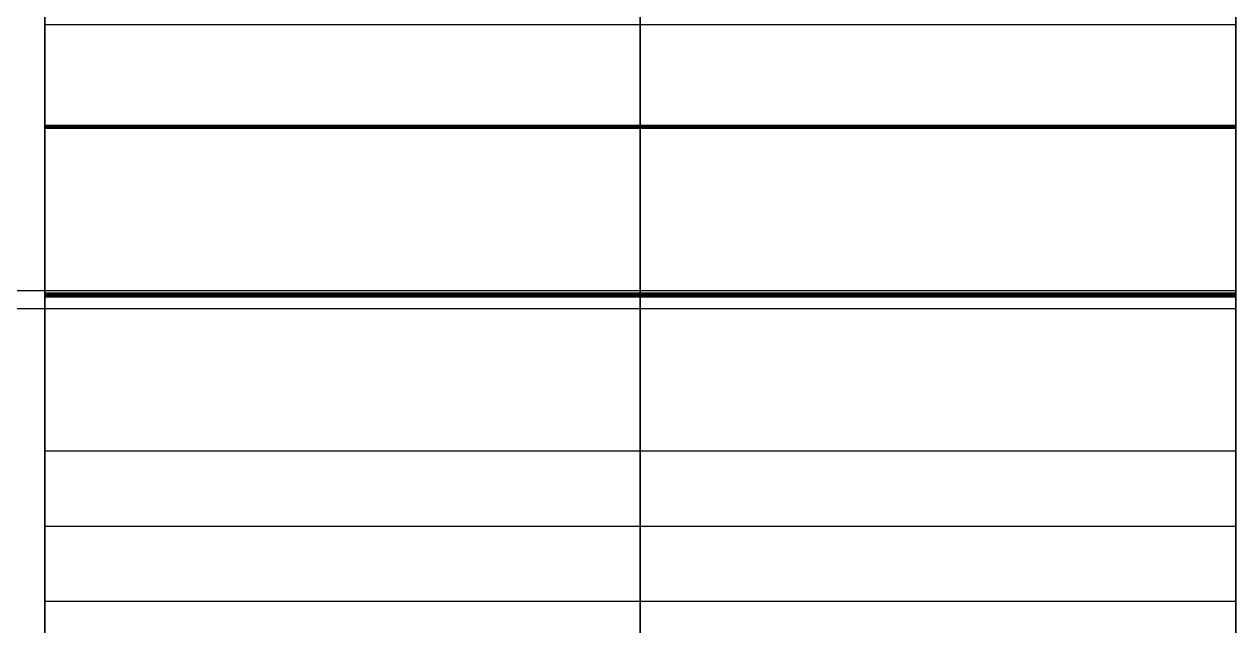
# Model space of a CAD drawing. Header units: millimetres. Extents: x -85 to 1059, y -155 to 155.
# Drawn here: x 1000.39 to 1007, y -12.83 to -9.54 of the extents above; entities that cross this region are included whole.
import ezdxf

# ---------------------------------------------------------------- set-up
doc = ezdxf.new("R2010")
doc.units = ezdxf.units.MM
doc.header["$MEASUREMENT"] = 0
doc.layers.add('Default', color=7, linetype='Continuous', true_color=0x000000)

msp = doc.modelspace()

# ---------------------------------------------------------------- linework, layer by layer
at = {"layer": 'Default'}
for p, q in [((1007, -6), (1007, -11)), ((1007, -24.9981, 0.0002), (1007, -11.098, 0.0002))]:
    msp.add_line(p, q, dxfattribs=at)
for points, degree, knots in [([(1000.5, 0.0018, 150.0005), (1000.5, 82.8446, 150.0005), (1000.5, 150.0018, 82.8432), (1000.5, 150.0018, 0.0004), (1000.5, 150.0018, -82.8427), (1000.5, 82.8446, -150), (1000.5, 0.0018, -150), (1000.5, -82.8411, -150), (1000.5, -149.9983, -82.8427), (1000.5, -149.9983, 0.0004), (1000.5, -149.9983, 82.8432), (1000.5, -82.8411, 150.0005), (1000.5, 0.0018, 150.0005)], 3, [-5, -5, -5, -5, -4, -4, -4, -3, -3, -3, -2, -2, -2, -1, -1, -1, -1]), ([(1000.5, 0.3488, 139.7504), (1000.5, -76.9709, 139.7504), (1000.5, -139.6511, 77.0702), (1000.5, -139.6511, -0.2498), (1000.5, -139.6511, -77.5699), (1000.5, -76.9709, -140.2497), (1000.5, 0.3488, -140.2497), (1000.5, 77.6689, -140.2497), (1000.5, 140.349, -77.5699), (1000.5, 140.349, -0.2498), (1000.5, 140.349, 77.0702), (1000.5, 77.6689, 139.7504), (1000.5, 0.3488, 139.7504)], 3, [20636, 20636, 20636, 20636, 20637, 20637, 20637, 20638, 20638, 20638, 20639, 20639, 20639, 20640, 20640, 20640, 20640]), ([(1007, 0.3488, 139.7504), (1007, -76.9709, 139.7504), (1007, -139.6511, 77.0702), (1007, -139.6511, -0.2498), (1007, -139.6511, -77.5699), (1007, -76.9709, -140.2497), (1007, 0.3488, -140.2497), (1007, 77.6689, -140.2497), (1007, 140.349, -77.5699), (1007, 140.349, -0.2498), (1007, 140.349, 77.0702), (1007, 77.6689, 139.7504), (1007, 0.3488, 139.7504)], 3, [20636, 20636, 20636, 20636, 20637, 20637, 20637, 20638, 20638, 20638, 20639, 20639, 20639, 20640, 20640, 20640, 20640]), ([(1000.5, 0.0018, 140.0004), (1000.5, -77.318, 140.0004), (1000.5, -139.9981, 77.3202), (1000.5, -139.9981, 0.0002), (1000.5, -139.9981, -77.3199), (1000.5, -77.318, -139.9997), (1000.5, 0.0018, -139.9997), (1000.5, 77.3215, -139.9997), (1000.5, 140.002, -77.3199), (1000.5, 140.002, 0.0002), (1000.5, 140.002, 77.3202), (1000.5, 77.3215, 140.0004), (1000.5, 0.0018, 140.0004)], 3, [-1, -1, -1, -1, 0, 0, 0, 1, 1, 1, 2, 2, 2, 3, 3, 3, 3]), ([(1003.75, 0.0018, 140.0004), (1003.75, -77.318, 140.0004), (1003.75, -139.9981, 77.3202), (1003.75, -139.9981, 0.0002), (1003.75, -139.9981, -77.3199), (1003.75, -77.318, -139.9997), (1003.75, 0.0018, -139.9997), (1003.75, 77.3215, -139.9997), (1003.75, 140.002, -77.3199), (1003.75, 140.002, 0.0002), (1003.75, 140.002, 77.3202), (1003.75, 77.3215, 140.0004), (1003.75, 0.0018, 140.0004)], 3, [-1, -1, -1, -1, 0, 0, 0, 1, 1, 1, 2, 2, 2, 3, 3, 3, 3]), ([(1007, 0.0018, 140.0004), (1007, -77.318, 140.0004), (1007, -139.9981, 77.3202), (1007, -139.9981, 0.0002), (1007, -139.9981, -77.3199), (1007, -77.318, -139.9997), (1007, 0.0018, -139.9997), (1007, 77.3215, -139.9997), (1007, 140.002, -77.3199), (1007, 140.002, 0.0002), (1007, 140.002, 77.3202), (1007, 77.3215, 140.0004), (1007, 0.0018, 140.0004)], 3, [-1, -1, -1, -1, 0, 0, 0, 1, 1, 1, 2, 2, 2, 3, 3, 3, 3]), ([(1007, 124.0322, 15.6482), (1007, 116.3332, 77.2989), (1007, 63.7379, 125.0004), (1007, 0.0019, 125.0004), (1007, -17.5054, 125.0004), (1007, -34.1724, 121.4011), (1007, -49.2988, 114.9022)], 3, [595.378082, 595.378082, 595.378082, 595.378082, 596.378082, 596.378082, 596.378082, 597.378082, 597.378082, 597.378082, 597.378082]), ([(1007, -49.627, -114.76), (1007, -34.4135, -121.3481), (1007, -17.6322, -124.9994), (1007, 0.0018, -124.9994), (1007, 63.676, -124.9994), (1007, 116.2304, -77.3892), (1007, 124.0095, -15.8252)], 3, [1200.555169, 1200.555169, 1200.555169, 1200.555169, 1201.555169, 1201.555169, 1201.555169, 1202.555169, 1202.555169, 1202.555169, 1202.555169]), ([(1007, 0.0018, 11.1001), (1007, -6.1285, 11.1001), (1007, -11.098, 6.1305), (1007, -11.098, -0.0001), (1007, -11.098, -6.1303), (1007, -6.1285, -11.0999), (1007, 0.0018, -11.0999), (1007, 6.132, -11.0999), (1007, 11.1019, -6.1303), (1007, 11.1019, -0.0001), (1007, 11.1019, 6.1305), (1007, 6.132, 11.1001), (1007, 0.0018, 11.1001)], 3, [1795.564678, 1795.564678, 1795.564678, 1795.564678, 1796.564678, 1796.564678, 1796.564678, 1797.564678, 1797.564678, 1797.564678, 1798.564678, 1798.564678, 1798.564678, 1799.564678, 1799.564678, 1799.564678, 1799.564678]), ([(1000.5, -9.5469, -154.9123), (1000.5, -9.5618, -154.8608), (1000.5, -9.5766, -154.8093), (1000.5, -9.5914, -154.758), (1000.5, -9.6062, -154.7067), (1000.5, -9.6208, -154.6557), (1000.5, -9.6355, -154.6047), (1000.5, -9.6498, -154.5539), (1000.5, -9.6641, -154.5031), (1000.5, -9.6785, -154.4527), (1000.5, -9.693, -154.4022), (1000.5, -9.7069, -154.352), (1000.5, -9.7209, -154.3017), (1000.5, -9.7346, -154.2518), (1000.5, -9.7484, -154.2018), (1000.5, -9.762, -154.1519), (1000.5, -9.7755, -154.102), (1000.5, -9.7891, -154.0526), (1000.5, -9.8027, -154.0032), (1000.5, -9.8161, -153.9542), (1000.5, -9.8295, -153.9052), (1000.5, -9.8426, -153.8561), (1000.5, -9.8556, -153.8071), (1000.5, -9.8687, -153.7584), (1000.5, -9.8817, -153.7097), (1000.5, -9.8944, -153.6614), (1000.5, -9.9071, -153.6131), (1000.5, -9.9198, -153.5649), (1000.5, -9.9325, -153.5167), (1000.5, -9.9449, -153.4689), (1000.5, -9.9572, -153.4211), (1000.5, -9.9694, -153.3735), (1000.5, -9.9816, -153.3259), (1000.5, -9.9937, -153.2786), (1000.5, -10.0059, -153.2314), (1000.5, -10.0179, -153.1843), (1000.5, -10.0299, -153.1372), (1000.5, -10.0415, -153.0902), (1000.5, -10.0532, -153.0433), (1000.5, -10.0648, -152.9969), (1000.5, -10.0765, -152.9505), (1000.5, -10.0869, -152.908), (1000.5, -10.0973, -152.8655)], 2, [10589, 10589, 10589, 10590.047619, 10590.047619, 10591.095238, 10591.095238, 10592.142857, 10592.142857, 10593.190476, 10593.190476, 10594.238095, 10594.238095, 10595.285714, 10595.285714, 10596.333333, 10596.333333, 10597.380952, 10597.380952, 10598.428571, 10598.428571, 10599.47619, 10599.47619, 10600.52381, 10600.52381, 10601.571429, 10601.571429, 10602.619048, 10602.619048, 10603.666667, 10603.666667, 10604.714286, 10604.714286, 10605.761905, 10605.761905, 10606.809524, 10606.809524, 10607.857143, 10607.857143, 10608.904762, 10608.904762, 10609.952381, 10609.952381, 10611, 10611, 10611]), ([(1000.5, -10.0959, 152.3723), (1000.5, -10.086, 152.4114), (1000.5, -10.0761, 152.4506), (1000.5, -10.0646, 152.4972), (1000.5, -10.0532, 152.5437), (1000.5, -10.0415, 152.5906), (1000.5, -10.0299, 152.6376), (1000.5, -10.0179, 152.6847), (1000.5, -10.0059, 152.7318), (1000.5, -9.9937, 152.779), (1000.5, -9.9816, 152.8263), (1000.5, -9.9694, 152.8737), (1000.5, -9.9572, 152.9212), (1000.5, -9.9449, 152.9692), (1000.5, -9.9325, 153.0172), (1000.5, -9.9198, 153.0653), (1000.5, -9.9071, 153.1135), (1000.5, -9.8944, 153.1618), (1000.5, -9.8817, 153.2101), (1000.5, -9.8687, 153.259), (1000.5, -9.8556, 153.3078), (1000.5, -9.8426, 153.3567), (1000.5, -9.8295, 153.4056), (1000.5, -9.8161, 153.4546), (1000.5, -9.8027, 153.5036), (1000.5, -9.7891, 153.5532), (1000.5, -9.7755, 153.6028), (1000.5, -9.762, 153.6523), (1000.5, -9.7484, 153.7019), (1000.5, -9.7346, 153.7518), (1000.5, -9.7209, 153.8017), (1000.5, -9.7069, 153.8522), (1000.5, -9.693, 153.9026), (1000.5, -9.6785, 153.9532), (1000.5, -9.6641, 154.0039), (1000.5, -9.6498, 154.0545), (1000.5, -9.6355, 154.1051), (1000.5, -9.6208, 154.1561), (1000.5, -9.6062, 154.2071), (1000.5, -9.5914, 154.2584), (1000.5, -9.5766, 154.3097), (1000.5, -9.5618, 154.3614), (1000.5, -9.5469, 154.4131)], 2, [20480, 20480, 20480, 20481, 20481, 20482, 20482, 20483, 20483, 20484, 20484, 20485, 20485, 20486, 20486, 20487, 20487, 20488, 20488, 20489, 20489, 20490, 20490, 20491, 20491, 20492, 20492, 20493, 20493, 20494, 20494, 20495, 20495, 20496, 20496, 20497, 20497, 20498, 20498, 20499, 20499, 20500, 20500, 20501, 20501, 20501]), ([(1007, -9.5469, -154.9123), (1007, -9.5618, -154.8608), (1007, -9.5766, -154.8093), (1007, -9.5914, -154.758), (1007, -9.6062, -154.7067), (1007, -9.6208, -154.6557), (1007, -9.6355, -154.6047), (1007, -9.6498, -154.5539), (1007, -9.6641, -154.5031), (1007, -9.6785, -154.4527), (1007, -9.693, -154.4022), (1007, -9.7069, -154.352), (1007, -9.7209, -154.3017), (1007, -9.7346, -154.2518), (1007, -9.7484, -154.2018), (1007, -9.762, -154.1519), (1007, -9.7755, -154.102), (1007, -9.7891, -154.0526), (1007, -9.8027, -154.0032), (1007, -9.8161, -153.9542), (1007, -9.8295, -153.9052), (1007, -9.8426, -153.8561), (1007, -9.8556, -153.8071), (1007, -9.8687, -153.7584), (1007, -9.8817, -153.7097), (1007, -9.8944, -153.6614), (1007, -9.9071, -153.6131), (1007, -9.9198, -153.5649), (1007, -9.9325, -153.5167), (1007, -9.9449, -153.4689), (1007, -9.9572, -153.4211), (1007, -9.9694, -153.3735), (1007, -9.9816, -153.3259), (1007, -9.9937, -153.2786), (1007, -10.0059, -153.2314), (1007, -10.0179, -153.1843), (1007, -10.0299, -153.1372), (1007, -10.0415, -153.0902), (1007, -10.0532, -153.0433), (1007, -10.0648, -152.9969), (1007, -10.0765, -152.9505), (1007, -10.0869, -152.908), (1007, -10.0973, -152.8655)], 2, [10589, 10589, 10589, 10590.047619, 10590.047619, 10591.095238, 10591.095238, 10592.142857, 10592.142857, 10593.190476, 10593.190476, 10594.238095, 10594.238095, 10595.285714, 10595.285714, 10596.333333, 10596.333333, 10597.380952, 10597.380952, 10598.428571, 10598.428571, 10599.47619, 10599.47619, 10600.52381, 10600.52381, 10601.571429, 10601.571429, 10602.619048, 10602.619048, 10603.666667, 10603.666667, 10604.714286, 10604.714286, 10605.761905, 10605.761905, 10606.809524, 10606.809524, 10607.857143, 10607.857143, 10608.904762, 10608.904762, 10609.952381, 10609.952381, 10611, 10611, 10611]), ([(1007, -10.0959, 152.3723), (1007, -10.086, 152.4114), (1007, -10.0761, 152.4506), (1007, -10.0646, 152.4972), (1007, -10.0532, 152.5437), (1007, -10.0415, 152.5906), (1007, -10.0299, 152.6376), (1007, -10.0179, 152.6847), (1007, -10.0059, 152.7318), (1007, -9.9937, 152.779), (1007, -9.9816, 152.8263), (1007, -9.9694, 152.8737), (1007, -9.9572, 152.9212), (1007, -9.9449, 152.9692), (1007, -9.9325, 153.0172), (1007, -9.9198, 153.0653), (1007, -9.9071, 153.1135), (1007, -9.8944, 153.1618), (1007, -9.8817, 153.2101), (1007, -9.8687, 153.259), (1007, -9.8556, 153.3078), (1007, -9.8426, 153.3567), (1007, -9.8295, 153.4056), (1007, -9.8161, 153.4546), (1007, -9.8027, 153.5036), (1007, -9.7891, 153.5532), (1007, -9.7755, 153.6028), (1007, -9.762, 153.6523), (1007, -9.7484, 153.7019), (1007, -9.7346, 153.7518), (1007, -9.7209, 153.8017), (1007, -9.7069, 153.8522), (1007, -9.693, 153.9026), (1007, -9.6785, 153.9532), (1007, -9.6641, 154.0039), (1007, -9.6498, 154.0545), (1007, -9.6355, 154.1051), (1007, -9.6208, 154.1561), (1007, -9.6062, 154.2071), (1007, -9.5914, 154.2584), (1007, -9.5766, 154.3097), (1007, -9.5618, 154.3614), (1007, -9.5469, 154.4131)], 2, [20480, 20480, 20480, 20481, 20481, 20482, 20482, 20483, 20483, 20484, 20484, 20485, 20485, 20486, 20486, 20487, 20487, 20488, 20488, 20489, 20489, 20490, 20490, 20491, 20491, 20492, 20492, 20493, 20493, 20494, 20494, 20495, 20495, 20496, 20496, 20497, 20497, 20498, 20498, 20499, 20499, 20500, 20500, 20501, 20501, 20501]), ([(1000.5, -10.0973, -152.8655), (1000.5, -10.0982, -152.8631), (1000.5, -10.099, -152.8606), (1000.5, -10.0999, -152.8581), (1000.5, -10.1008, -152.8556)], 2, [10611, 10611, 10611, 10612, 10612, 10613, 10613, 10613]), ([(1000.5, -10.1008, -152.8556), (1000.5, -10.1019, -152.8537), (1000.5, -10.1029, -152.8518), (1000.5, -10.1038, -152.8502), (1000.5, -10.1047, -152.8486)], 2, [10613, 10613, 10613, 10614, 10614, 10615, 10615, 10615]), ([(1000.5, -10.1047, 152.3486), (1000.5, -10.1038, 152.3504), (1000.5, -10.1029, 152.3522), (1000.5, -10.1019, 152.3543), (1000.5, -10.1008, 152.3564)], 2, [20475, 20475, 20475, 20476, 20476, 20477, 20477, 20477]), ([(1000.5, -10.1124, -152.8415), (1000.5, -10.2595, -152.8315), (1000.5, -10.4067, -152.8214), (1000.5, -10.5622, -152.8101), (1000.5, -10.7178, -152.7988), (1000.5, -10.8647, -152.7881), (1000.5, -11.0117, -152.7773)], 2, [10619, 10619, 10619, 10620, 10620, 10621, 10621, 10622, 10622, 10622]), ([(1000.5, -11.0117, 152.2777), (1000.5, -10.8647, 152.2885), (1000.5, -10.7178, 152.2993), (1000.5, -10.5622, 152.3105), (1000.5, -10.4067, 152.3218), (1000.5, -10.2595, 152.3319), (1000.5, -10.1124, 152.3419)], 2, [20468, 20468, 20468, 20469, 20469, 20470, 20470, 20471, 20471, 20471]), ([(1007, -10.0973, -152.8655), (1007, -10.0982, -152.8631), (1007, -10.099, -152.8606), (1007, -10.0999, -152.8581), (1007, -10.1008, -152.8556)], 2, [10611, 10611, 10611, 10612, 10612, 10613, 10613, 10613]), ([(1007, -10.1008, -152.8556), (1007, -10.1019, -152.8537), (1007, -10.1029, -152.8518), (1007, -10.1038, -152.8502), (1007, -10.1047, -152.8486)], 2, [10613, 10613, 10613, 10614, 10614, 10615, 10615, 10615]), ([(1007, -10.1047, 152.3486), (1007, -10.1038, 152.3504), (1007, -10.1029, 152.3522), (1007, -10.1019, 152.3543), (1007, -10.1008, 152.3564)], 2, [20475, 20475, 20475, 20476, 20476, 20477, 20477, 20477]), ([(1007, -10.1124, -152.8415), (1007, -10.2595, -152.8315), (1007, -10.4067, -152.8214), (1007, -10.5622, -152.8101), (1007, -10.7178, -152.7988), (1007, -10.8647, -152.7881), (1007, -11.0117, -152.7773)], 2, [10619, 10619, 10619, 10620, 10620, 10621, 10621, 10622, 10622, 10622]), ([(1007, -11.0117, 152.2777), (1007, -10.8647, 152.2885), (1007, -10.7178, 152.2993), (1007, -10.5622, 152.3105), (1007, -10.4067, 152.3218), (1007, -10.2595, 152.3319), (1007, -10.1124, 152.3419)], 2, [20468, 20468, 20468, 20469, 20469, 20470, 20470, 20471, 20471, 20471]), ([(1000.5, -11.0332, -152.8048), (1000.5, -11.0484, -152.8424), (1000.5, -11.0635, -152.88), (1000.5, -11.0815, -152.9243), (1000.5, -11.0995, -152.9685), (1000.5, -11.1179, -153.0132), (1000.5, -11.1362, -153.0578), (1000.5, -11.1545, -153.1028), (1000.5, -11.1729, -153.1477), (1000.5, -11.1918, -153.1929), (1000.5, -11.2106, -153.2381), (1000.5, -11.2293, -153.2834), (1000.5, -11.248, -153.3287), (1000.5, -11.2673, -153.3744), (1000.5, -11.2865, -153.4201), (1000.5, -11.3059, -153.4659), (1000.5, -11.3253, -153.5118), (1000.5, -11.3447, -153.5577), (1000.5, -11.3641, -153.6035), (1000.5, -11.384, -153.6499), (1000.5, -11.404, -153.6963), (1000.5, -11.4239, -153.7431), (1000.5, -11.4438, -153.7898), (1000.5, -11.4638, -153.8364), (1000.5, -11.4837, -153.8829), (1000.5, -11.5041, -153.93), (1000.5, -11.5246, -153.9771), (1000.5, -11.5452, -154.0244), (1000.5, -11.5659, -154.0717), (1000.5, -11.5869, -154.1193), (1000.5, -11.6079, -154.1669), (1000.5, -11.6289, -154.2145), (1000.5, -11.6498, -154.2622), (1000.5, -11.6712, -154.3101), (1000.5, -11.6925, -154.3581), (1000.5, -11.7139, -154.4063), (1000.5, -11.7352, -154.4544), (1000.5, -11.7569, -154.5029), (1000.5, -11.7786, -154.5514), (1000.5, -11.8007, -154.6001), (1000.5, -11.8227, -154.6488), (1000.5, -11.8448, -154.6978), (1000.5, -11.8668, -154.7469), (1000.5, -11.8707, -154.7552), (1000.5, -11.8746, -154.7635)], 2, [10631, 10631, 10631, 10632, 10632, 10633, 10633, 10634, 10634, 10635, 10635, 10636, 10636, 10637, 10637, 10638, 10638, 10639, 10639, 10640, 10640, 10641, 10641, 10642, 10642, 10643, 10643, 10644, 10644, 10645, 10645, 10646, 10646, 10647, 10647, 10648, 10648, 10649, 10649, 10650, 10650, 10651, 10651, 10652, 10652, 10653, 10653, 10653]), ([(1000.5, -11.8746, 154.2642), (1000.5, -11.8707, 154.2556), (1000.5, -11.8668, 154.2469), (1000.5, -11.8448, 154.1981), (1000.5, -11.8227, 154.1492), (1000.5, -11.8007, 154.1005), (1000.5, -11.7786, 154.0519), (1000.5, -11.7569, 154.0033), (1000.5, -11.7352, 153.9548), (1000.5, -11.7139, 153.9067), (1000.5, -11.6925, 153.8585), (1000.5, -11.6712, 153.8106), (1000.5, -11.6498, 153.7626), (1000.5, -11.6289, 153.7148), (1000.5, -11.6079, 153.667), (1000.5, -11.5869, 153.6197), (1000.5, -11.5659, 153.5724), (1000.5, -11.5452, 153.525), (1000.5, -11.5246, 153.4775), (1000.5, -11.5041, 153.4306), (1000.5, -11.4837, 153.3837), (1000.5, -11.4638, 153.3368), (1000.5, -11.4438, 153.2899), (1000.5, -11.4239, 153.2435), (1000.5, -11.404, 153.1971), (1000.5, -11.384, 153.1505), (1000.5, -11.3641, 153.1039), (1000.5, -11.3447, 153.0581), (1000.5, -11.3253, 153.0122), (1000.5, -11.3059, 152.9664), (1000.5, -11.2865, 152.9205), (1000.5, -11.2673, 152.8748), (1000.5, -11.248, 152.8291), (1000.5, -11.2293, 152.784), (1000.5, -11.2106, 152.7388), (1000.5, -11.1918, 152.6937), (1000.5, -11.1729, 152.6485), (1000.5, -11.1545, 152.6033), (1000.5, -11.1362, 152.5582), (1000.5, -11.1179, 152.5137), (1000.5, -11.0995, 152.4693), (1000.5, -11.0815, 152.4248), (1000.5, -11.0635, 152.3804), (1000.5, -11.0484, 152.3428), (1000.5, -11.0332, 152.3052)], 2, [20437, 20437, 20437, 20438, 20438, 20439, 20439, 20440, 20440, 20441, 20441, 20442, 20442, 20443, 20443, 20444, 20444, 20445, 20445, 20446, 20446, 20447, 20447, 20448, 20448, 20449, 20449, 20450, 20450, 20451, 20451, 20452, 20452, 20453, 20453, 20454, 20454, 20455, 20455, 20456, 20456, 20457, 20457, 20458, 20458, 20459, 20459, 20459]), ([(1007, -11.0332, -152.8048), (1007, -11.0484, -152.8424), (1007, -11.0635, -152.88), (1007, -11.0815, -152.9243), (1007, -11.0995, -152.9685), (1007, -11.1179, -153.0132), (1007, -11.1362, -153.0578), (1007, -11.1545, -153.1028), (1007, -11.1729, -153.1477), (1007, -11.1918, -153.1929), (1007, -11.2106, -153.2381), (1007, -11.2293, -153.2834), (1007, -11.248, -153.3287), (1007, -11.2673, -153.3744), (1007, -11.2865, -153.4201), (1007, -11.3059, -153.4659), (1007, -11.3253, -153.5118), (1007, -11.3447, -153.5577), (1007, -11.3641, -153.6035), (1007, -11.384, -153.6499), (1007, -11.404, -153.6963), (1007, -11.4239, -153.7431), (1007, -11.4438, -153.7898), (1007, -11.4638, -153.8364), (1007, -11.4837, -153.8829), (1007, -11.5041, -153.93), (1007, -11.5246, -153.9771), (1007, -11.5452, -154.0244), (1007, -11.5659, -154.0717), (1007, -11.5869, -154.1193), (1007, -11.6079, -154.1669), (1007, -11.6289, -154.2145), (1007, -11.6498, -154.2622), (1007, -11.6712, -154.3101), (1007, -11.6925, -154.3581), (1007, -11.7139, -154.4063), (1007, -11.7352, -154.4544), (1007, -11.7569, -154.5029), (1007, -11.7786, -154.5514), (1007, -11.8007, -154.6001), (1007, -11.8227, -154.6488), (1007, -11.8448, -154.6978), (1007, -11.8668, -154.7469), (1007, -11.8707, -154.7552), (1007, -11.8746, -154.7635)], 2, [10631, 10631, 10631, 10632, 10632, 10633, 10633, 10634, 10634, 10635, 10635, 10636, 10636, 10637, 10637, 10638, 10638, 10639, 10639, 10640, 10640, 10641, 10641, 10642, 10642, 10643, 10643, 10644, 10644, 10645, 10645, 10646, 10646, 10647, 10647, 10648, 10648, 10649, 10649, 10650, 10650, 10651, 10651, 10652, 10652, 10653, 10653, 10653]), ([(1007, -11.8746, 154.2642), (1007, -11.8707, 154.2556), (1007, -11.8668, 154.2469), (1007, -11.8448, 154.1981), (1007, -11.8227, 154.1492), (1007, -11.8007, 154.1005), (1007, -11.7786, 154.0519), (1007, -11.7569, 154.0033), (1007, -11.7352, 153.9548), (1007, -11.7139, 153.9067), (1007, -11.6925, 153.8585), (1007, -11.6712, 153.8106), (1007, -11.6498, 153.7626), (1007, -11.6289, 153.7148), (1007, -11.6079, 153.667), (1007, -11.5869, 153.6197), (1007, -11.5659, 153.5724), (1007, -11.5452, 153.525), (1007, -11.5246, 153.4775), (1007, -11.5041, 153.4306), (1007, -11.4837, 153.3837), (1007, -11.4638, 153.3368), (1007, -11.4438, 153.2899), (1007, -11.4239, 153.2435), (1007, -11.404, 153.1971), (1007, -11.384, 153.1505), (1007, -11.3641, 153.1039), (1007, -11.3447, 153.0581), (1007, -11.3253, 153.0122), (1007, -11.3059, 152.9664), (1007, -11.2865, 152.9205), (1007, -11.2673, 152.8748), (1007, -11.248, 152.8291), (1007, -11.2293, 152.784), (1007, -11.2106, 152.7388), (1007, -11.1918, 152.6937), (1007, -11.1729, 152.6485), (1007, -11.1545, 152.6033), (1007, -11.1362, 152.5582), (1007, -11.1179, 152.5137), (1007, -11.0995, 152.4693), (1007, -11.0815, 152.4248), (1007, -11.0635, 152.3804), (1007, -11.0484, 152.3428), (1007, -11.0332, 152.3052)], 2, [20437, 20437, 20437, 20438, 20438, 20439, 20439, 20440, 20440, 20441, 20441, 20442, 20442, 20443, 20443, 20444, 20444, 20445, 20445, 20446, 20446, 20447, 20447, 20448, 20448, 20449, 20449, 20450, 20450, 20451, 20451, 20452, 20452, 20453, 20453, 20454, 20454, 20455, 20455, 20456, 20456, 20457, 20457, 20458, 20458, 20459, 20459, 20459]), ([(1000.5, -12.6948, -154.6964), (1000.5, -12.6971, -154.6874), (1000.5, -12.6994, -154.6784), (1000.5, -12.7133, -154.6266), (1000.5, -12.7272, -154.5747), (1000.5, -12.7412, -154.523), (1000.5, -12.7551, -154.4714), (1000.5, -12.7685, -154.42), (1000.5, -12.7819, -154.3687), (1000.5, -12.7953, -154.3177), (1000.5, -12.8087, -154.2668), (1000.5, -12.8218, -154.216), (1000.5, -12.8348, -154.1652), (1000.5, -12.8479, -154.1147), (1000.5, -12.8609, -154.0643), (1000.5, -12.8738, -154.014), (1000.5, -12.8867, -153.9637), (1000.5, -12.8994, -153.9138), (1000.5, -12.9121, -153.8639), (1000.5, -12.9244, -153.814), (1000.5, -12.9368, -153.764), (1000.5, -12.9493, -153.7147), (1000.5, -12.9618, -153.6653), (1000.5, -12.9738, -153.6162), (1000.5, -12.9858, -153.5672), (1000.5, -12.9978, -153.5182), (1000.5, -13.0098, -153.4691), (1000.5, -13.0216, -153.4204), (1000.5, -13.0334, -153.3718), (1000.5, -13.0451, -153.3236), (1000.5, -13.0567, -153.2754), (1000.5, -13.0682, -153.2271), (1000.5, -13.0797, -153.1788), (1000.5, -13.0909, -153.1312), (1000.5, -13.1022, -153.0835), (1000.5, -13.1132, -153.0359), (1000.5, -13.1241, -152.9883), (1000.5, -13.1352, -152.941), (1000.5, -13.1463, -152.8937), (1000.5, -13.1571, -152.8466), (1000.5, -13.1678, -152.7996), (1000.5, -13.1784, -152.7528), (1000.5, -13.189, -152.7061), (1000.5, -13.1987, -152.6634), (1000.5, -13.2084, -152.6207)], 2, [10655, 10655, 10655, 10656.045455, 10656.045455, 10657.090909, 10657.090909, 10658.136364, 10658.136364, 10659.181818, 10659.181818, 10660.227273, 10660.227273, 10661.272727, 10661.272727, 10662.318182, 10662.318182, 10663.363636, 10663.363636, 10664.409091, 10664.409091, 10665.454545, 10665.454545, 10666.5, 10666.5, 10667.545455, 10667.545455, 10668.590909, 10668.590909, 10669.636364, 10669.636364, 10670.681818, 10670.681818, 10671.727273, 10671.727273, 10672.772727, 10672.772727, 10673.818182, 10673.818182, 10674.863636, 10674.863636, 10675.909091, 10675.909091, 10676.954545, 10676.954545, 10678, 10678, 10678]), ([(1000.5, -13.207, 152.1267), (1000.5, -13.198, 152.1668), (1000.5, -13.189, 152.2068), (1000.5, -13.1784, 152.2534), (1000.5, -13.1678, 152.3), (1000.5, -13.1571, 152.3471), (1000.5, -13.1463, 152.3941), (1000.5, -13.1352, 152.4414), (1000.5, -13.1241, 152.4887), (1000.5, -13.1132, 152.5361), (1000.5, -13.1022, 152.5836), (1000.5, -13.0909, 152.6316), (1000.5, -13.0797, 152.6795), (1000.5, -13.0682, 152.7273), (1000.5, -13.0567, 152.7751), (1000.5, -13.0451, 152.8238), (1000.5, -13.0334, 152.8725), (1000.5, -13.0216, 152.921), (1000.5, -13.0098, 152.9695), (1000.5, -12.9978, 153.0184), (1000.5, -12.9858, 153.0672), (1000.5, -12.9738, 153.1166), (1000.5, -12.9618, 153.166), (1000.5, -12.9493, 153.2152), (1000.5, -12.9368, 153.2645), (1000.5, -12.9244, 153.3144), (1000.5, -12.9121, 153.3643), (1000.5, -12.8994, 153.4142), (1000.5, -12.8867, 153.4641), (1000.5, -12.8738, 153.5146), (1000.5, -12.8609, 153.565), (1000.5, -12.8479, 153.6153), (1000.5, -12.8348, 153.6656), (1000.5, -12.8218, 153.7165), (1000.5, -12.8087, 153.7675), (1000.5, -12.7953, 153.8185), (1000.5, -12.7819, 153.8695), (1000.5, -12.7685, 153.9208), (1000.5, -12.7551, 153.9721), (1000.5, -12.7412, 154.0238), (1000.5, -12.7272, 154.0755), (1000.5, -12.7133, 154.1272), (1000.5, -12.6994, 154.1789), (1000.5, -12.6971, 154.1878), (1000.5, -12.6948, 154.1968)], 2, [20413, 20413, 20413, 20414, 20414, 20415, 20415, 20416, 20416, 20417, 20417, 20418, 20418, 20419, 20419, 20420, 20420, 20421, 20421, 20422, 20422, 20423, 20423, 20424, 20424, 20425, 20425, 20426, 20426, 20427, 20427, 20428, 20428, 20429, 20429, 20430, 20430, 20431, 20431, 20432, 20432, 20433, 20433, 20434, 20434, 20435, 20435, 20435]), ([(1007, -12.6948, -154.6964), (1007, -12.6971, -154.6874), (1007, -12.6994, -154.6784), (1007, -12.7133, -154.6266), (1007, -12.7272, -154.5747), (1007, -12.7412, -154.523), (1007, -12.7551, -154.4714), (1007, -12.7685, -154.42), (1007, -12.7819, -154.3687), (1007, -12.7953, -154.3177), (1007, -12.8087, -154.2668), (1007, -12.8218, -154.216), (1007, -12.8348, -154.1652), (1007, -12.8479, -154.1147), (1007, -12.8609, -154.0643), (1007, -12.8738, -154.014), (1007, -12.8867, -153.9637), (1007, -12.8994, -153.9138), (1007, -12.9121, -153.8639), (1007, -12.9244, -153.814), (1007, -12.9368, -153.764), (1007, -12.9493, -153.7147), (1007, -12.9618, -153.6653), (1007, -12.9738, -153.6162), (1007, -12.9858, -153.5672), (1007, -12.9978, -153.5182), (1007, -13.0098, -153.4691), (1007, -13.0216, -153.4204), (1007, -13.0334, -153.3718), (1007, -13.0451, -153.3236), (1007, -13.0567, -153.2754), (1007, -13.0682, -153.2271), (1007, -13.0797, -153.1788), (1007, -13.0909, -153.1312), (1007, -13.1022, -153.0835), (1007, -13.1132, -153.0359), (1007, -13.1241, -152.9883), (1007, -13.1352, -152.941), (1007, -13.1463, -152.8937), (1007, -13.1571, -152.8466), (1007, -13.1678, -152.7996), (1007, -13.1784, -152.7528), (1007, -13.189, -152.7061), (1007, -13.1987, -152.6634), (1007, -13.2084, -152.6207)], 2, [10655, 10655, 10655, 10656.045455, 10656.045455, 10657.090909, 10657.090909, 10658.136364, 10658.136364, 10659.181818, 10659.181818, 10660.227273, 10660.227273, 10661.272727, 10661.272727, 10662.318182, 10662.318182, 10663.363636, 10663.363636, 10664.409091, 10664.409091, 10665.454545, 10665.454545, 10666.5, 10666.5, 10667.545455, 10667.545455, 10668.590909, 10668.590909, 10669.636364, 10669.636364, 10670.681818, 10670.681818, 10671.727273, 10671.727273, 10672.772727, 10672.772727, 10673.818182, 10673.818182, 10674.863636, 10674.863636, 10675.909091, 10675.909091, 10676.954545, 10676.954545, 10678, 10678, 10678]), ([(1007, -13.207, 152.1267), (1007, -13.198, 152.1668), (1007, -13.189, 152.2068), (1007, -13.1784, 152.2534), (1007, -13.1678, 152.3), (1007, -13.1571, 152.3471), (1007, -13.1463, 152.3941), (1007, -13.1352, 152.4414), (1007, -13.1241, 152.4887), (1007, -13.1132, 152.5361), (1007, -13.1022, 152.5836), (1007, -13.0909, 152.6316), (1007, -13.0797, 152.6795), (1007, -13.0682, 152.7273), (1007, -13.0567, 152.7751), (1007, -13.0451, 152.8238), (1007, -13.0334, 152.8725), (1007, -13.0216, 152.921), (1007, -13.0098, 152.9695), (1007, -12.9978, 153.0184), (1007, -12.9858, 153.0672), (1007, -12.9738, 153.1166), (1007, -12.9618, 153.166), (1007, -12.9493, 153.2152), (1007, -12.9368, 153.2645), (1007, -12.9244, 153.3144), (1007, -12.9121, 153.3643), (1007, -12.8994, 153.4142), (1007, -12.8867, 153.4641), (1007, -12.8738, 153.5146), (1007, -12.8609, 153.565), (1007, -12.8479, 153.6153), (1007, -12.8348, 153.6656), (1007, -12.8218, 153.7165), (1007, -12.8087, 153.7675), (1007, -12.7953, 153.8185), (1007, -12.7819, 153.8695), (1007, -12.7685, 153.9208), (1007, -12.7551, 153.9721), (1007, -12.7412, 154.0238), (1007, -12.7272, 154.0755), (1007, -12.7133, 154.1272), (1007, -12.6994, 154.1789), (1007, -12.6971, 154.1878), (1007, -12.6948, 154.1968)], 2, [20413, 20413, 20413, 20414, 20414, 20415, 20415, 20416, 20416, 20417, 20417, 20418, 20418, 20419, 20419, 20420, 20420, 20421, 20421, 20422, 20422, 20423, 20423, 20424, 20424, 20425, 20425, 20426, 20426, 20427, 20427, 20428, 20428, 20429, 20429, 20430, 20430, 20431, 20431, 20432, 20432, 20433, 20433, 20434, 20434, 20435, 20435, 20435])]:
    msp.add_open_spline(points, degree=degree, knots=knots, dxfattribs=at)
msp.add_rational_spline([(1007, 0, -11), (1007, -11, -11), (1007, -11), (1007, -11, 11), (1007, 0, 11), (1007, 11, 11), (1007, 11), (1007, 11, -11), (1007, 0, -11)], [1, 0.707106781187, 1, 0.707106781187, 1, 0.707106781187, 1, 0.707106781187, 1], degree=2, knots=[0, 0, 0, 17.27876, 17.27876, 34.557519, 34.557519, 51.836279, 51.836279, 69.115038, 69.115038, 69.115038], dxfattribs=at)
for points, degree in [([(1007, -49.8544, 114.6626), (1007, -32.5552, 84.6998), (1007, -15.2561, 54.737), (1007, 2.0431, 24.7742)], 3), ([(1007, 1.9703, -24.9234), (1007, -15.2051, -54.6721), (1007, -32.3804, -84.4208), (1007, -49.5558, -114.1694)], 3), ([(1000.5, -9.5413, -154.9303), (1000.5, -9.5441, -154.9213), (1000.5, -9.5469, -154.9123)], 2), ([(1000.5, -9.5469, 154.4131), (1000.5, -9.5441, 154.4221), (1000.5, -9.5413, 154.4311)], 2), ([(1007, -9.5469, -154.9123), (1003.75, -9.5469, -154.9123), (1000.5, -9.5469, -154.9123)], 2), ([(1007, -9.5469, 154.4131), (1003.75, -9.5469, 154.4131), (1000.5, -9.5469, 154.4131)], 2), ([(1007, -9.5413, -154.9303), (1007, -9.5441, -154.9213), (1007, -9.5469, -154.9123)], 2), ([(1007, -9.5469, 154.4131), (1007, -9.5441, 154.4221), (1007, -9.5413, 154.4311)], 2), ([(1007, -10.0959, 152.3723), (1003.75, -10.0959, 152.3723), (1000.5, -10.0959, 152.3723)], 2), ([(1000.5, -10.0973, 152.3659), (1000.5, -10.0966, 152.3691), (1000.5, -10.0959, 152.3723)], 2), ([(1007, -10.0973, -152.8655), (1003.75, -10.0973, -152.8655), (1000.5, -10.0973, -152.8655)], 2), ([(1007, -10.0973, 152.3659), (1003.75, -10.0973, 152.3659), (1000.5, -10.0973, 152.3659)], 2), ([(1000.5, -10.099, 152.361), (1000.5, -10.0982, 152.3635), (1000.5, -10.0973, 152.3659)], 2), ([(1007, -10.099, 152.361), (1003.75, -10.099, 152.361), (1000.5, -10.099, 152.361)], 2), ([(1000.5, -10.1008, 152.3564), (1000.5, -10.0999, 152.3587), (1000.5, -10.099, 152.361)], 2), ([(1007, -10.1008, -152.8556), (1003.75, -10.1008, -152.8556), (1000.5, -10.1008, -152.8556)], 2), ([(1007, -10.1008, 152.3564), (1003.75, -10.1008, 152.3564), (1000.5, -10.1008, 152.3564)], 2), ([(1007, -10.1047, -152.8486), (1003.75, -10.1047, -152.8486), (1000.5, -10.1047, -152.8486)], 2), ([(1000.5, -10.1047, -152.8486), (1000.5, -10.1056, -152.8474), (1000.5, -10.1064, -152.8461)], 2), ([(1007, -10.1047, 152.3486), (1003.75, -10.1047, 152.3486), (1000.5, -10.1047, 152.3486)], 2), ([(1000.5, -10.1064, 152.3462), (1000.5, -10.1056, 152.3474), (1000.5, -10.1047, 152.3486)], 2), ([(1007, -10.1064, -152.8461), (1003.75, -10.1064, -152.8461), (1000.5, -10.1064, -152.8461)], 2), ([(1000.5, -10.1064, -152.8461), (1000.5, -10.1075, -152.8451), (1000.5, -10.1086, -152.844)], 2), ([(1007, -10.1064, 152.3462), (1003.75, -10.1064, 152.3462), (1000.5, -10.1064, 152.3462)], 2), ([(1000.5, -10.1086, 152.3448), (1000.5, -10.1075, 152.3455), (1000.5, -10.1064, 152.3462)], 2), ([(1007, -10.1086, -152.844), (1003.75, -10.1086, -152.844), (1000.5, -10.1086, -152.844)], 2), ([(1000.5, -10.1086, -152.844), (1000.5, -10.1096, -152.8433), (1000.5, -10.1107, -152.8426)], 2), ([(1007, -10.1086, 152.3448), (1003.75, -10.1086, 152.3448), (1000.5, -10.1086, 152.3448)], 2), ([(1000.5, -10.1107, 152.3426), (1000.5, -10.1096, 152.3437), (1000.5, -10.1086, 152.3448)], 2), ([(1007, -10.1107, -152.8426), (1003.75, -10.1107, -152.8426), (1000.5, -10.1107, -152.8426)], 2), ([(1000.5, -10.1107, -152.8426), (1000.5, -10.1116, -152.8421), (1000.5, -10.1124, -152.8415)], 2), ([(1007, -10.1107, 152.3426), (1003.75, -10.1107, 152.3426), (1000.5, -10.1107, 152.3426)], 2), ([(1000.5, -10.1124, 152.3419), (1000.5, -10.1116, 152.3423), (1000.5, -10.1107, 152.3426)], 2), ([(1007, -10.1124, -152.8415), (1003.75, -10.1124, -152.8415), (1000.5, -10.1124, -152.8415)], 2), ([(1007, -10.1124, 152.3419), (1003.75, -10.1124, 152.3419), (1000.5, -10.1124, 152.3419)], 2), ([(1007, -10.0973, 152.3659), (1007, -10.0966, 152.3691), (1007, -10.0959, 152.3723)], 2), ([(1007, -10.099, 152.361), (1007, -10.0982, 152.3635), (1007, -10.0973, 152.3659)], 2), ([(1007, -10.1008, 152.3564), (1007, -10.0999, 152.3587), (1007, -10.099, 152.361)], 2), ([(1007, -10.1047, -152.8486), (1007, -10.1056, -152.8474), (1007, -10.1064, -152.8461)], 2), ([(1007, -10.1064, 152.3462), (1007, -10.1056, 152.3474), (1007, -10.1047, 152.3486)], 2), ([(1007, -10.1064, -152.8461), (1007, -10.1075, -152.8451), (1007, -10.1086, -152.844)], 2), ([(1007, -10.1086, 152.3448), (1007, -10.1075, 152.3455), (1007, -10.1064, 152.3462)], 2), ([(1007, -10.1086, -152.844), (1007, -10.1096, -152.8433), (1007, -10.1107, -152.8426)], 2), ([(1007, -10.1107, 152.3426), (1007, -10.1096, 152.3437), (1007, -10.1086, 152.3448)], 2), ([(1007, -10.1107, -152.8426), (1007, -10.1116, -152.8421), (1007, -10.1124, -152.8415)], 2), ([(1007, -10.1124, 152.3419), (1007, -10.1116, 152.3423), (1007, -10.1107, 152.3426)], 2), ([(1007, -11), (991, -11), (975, -11)], 2), ([(1007, -11.0117, -152.7773), (1003.75, -11.0117, -152.7773), (1000.5, -11.0117, -152.7773)], 2), ([(1000.5, -11.0117, -152.7773), (1000.5, -11.0127, -152.7775), (1000.5, -11.0138, -152.7777)], 2), ([(1007, -11.0117, 152.2777), (1003.75, -11.0117, 152.2777), (1000.5, -11.0117, 152.2777)], 2), ([(1000.5, -11.0138, 152.2784), (1000.5, -11.0127, 152.2781), (1000.5, -11.0117, 152.2777)], 2), ([(1007, -11.0138, -152.7777), (1003.75, -11.0138, -152.7777), (1000.5, -11.0138, -152.7777)], 2), ([(1000.5, -11.0138, -152.7777), (1000.5, -11.015, -152.7782), (1000.5, -11.0163, -152.7787)], 2), ([(1007, -11.0138, 152.2784), (1003.75, -11.0138, 152.2784), (1000.5, -11.0138, 152.2784)], 2), ([(1000.5, -11.0163, 152.2791), (1000.5, -11.015, 152.2788), (1000.5, -11.0138, 152.2784)], 2), ([(1007, -11.0163, -152.7787), (1003.75, -11.0163, -152.7787), (1000.5, -11.0163, -152.7787)], 2), ([(1000.5, -11.0163, -152.7787), (1000.5, -11.0175, -152.7796), (1000.5, -11.0187, -152.7805)], 2), ([(1007, -11.0163, 152.2791), (1003.75, -11.0163, 152.2791), (1000.5, -11.0163, 152.2791)], 2), ([(1000.5, -11.0187, 152.2813), (1000.5, -11.0175, 152.2802), (1000.5, -11.0163, 152.2791)], 2), ([(1007, -11.0187, -152.7805), (1003.75, -11.0187, -152.7805), (1000.5, -11.0187, -152.7805)], 2), ([(1000.5, -11.0187, -152.7805), (1000.5, -11.0198, -152.7817), (1000.5, -11.0208, -152.783)], 2), ([(1007, -11.0187, 152.2813), (1003.75, -11.0187, 152.2813), (1000.5, -11.0187, 152.2813)], 2), ([(1000.5, -11.0208, 152.2834), (1000.5, -11.0198, 152.2823), (1000.5, -11.0187, 152.2813)], 2), ([(1007, -11.0208, -152.783), (1003.75, -11.0208, -152.783), (1000.5, -11.0208, -152.783)], 2), ([(1000.5, -11.0208, -152.783), (1000.5, -11.0221, -152.7846), (1000.5, -11.0233, -152.7861)], 2), ([(1007, -11.0208, 152.2834), (1003.75, -11.0208, 152.2834), (1000.5, -11.0208, 152.2834)], 2), ([(1000.5, -11.0233, 152.2869), (1000.5, -11.0221, 152.2851), (1000.5, -11.0208, 152.2834)], 2), ([(1007, -11.0233, -152.7861), (1003.75, -11.0233, -152.7861), (1000.5, -11.0233, -152.7861)], 2), ([(1000.5, -11.0233, -152.7861), (1000.5, -11.0244, -152.7881), (1000.5, -11.0254, -152.79)], 2), ([(1007, -11.0233, 152.2869), (1003.75, -11.0233, 152.2869), (1000.5, -11.0233, 152.2869)], 2), ([(1000.5, -11.0254, 152.2901), (1000.5, -11.0244, 152.2885), (1000.5, -11.0233, 152.2869)], 2), ([(1007, -11.0254, -152.79), (1003.75, -11.0254, -152.79), (1000.5, -11.0254, -152.79)], 2), ([(1000.5, -11.0254, -152.79), (1000.5, -11.0267, -152.792), (1000.5, -11.0279, -152.7939)], 2), ([(1007, -11.0254, 152.2901), (1003.75, -11.0254, 152.2901), (1000.5, -11.0254, 152.2901)], 2), ([(1000.5, -11.0279, 152.2943), (1000.5, -11.0267, 152.2922), (1000.5, -11.0254, 152.2901)], 2), ([(1007, -11.0279, -152.7939), (1003.75, -11.0279, -152.7939), (1000.5, -11.0279, -152.7939)], 2), ([(1000.5, -11.0279, -152.7939), (1000.5, -11.0291, -152.7964), (1000.5, -11.0304, -152.7988)], 2), ([(1007, -11.0279, 152.2943), (1003.75, -11.0279, 152.2943), (1000.5, -11.0279, 152.2943)], 2), ([(1000.5, -11.0304, 152.2993), (1000.5, -11.0291, 152.2968), (1000.5, -11.0279, 152.2943)], 2), ([(1007, -11.0304, -152.7988), (1003.75, -11.0304, -152.7988), (1000.5, -11.0304, -152.7988)], 2), ([(1000.5, -11.0304, -152.7988), (1000.5, -11.0318, -152.8018), (1000.5, -11.0332, -152.8048)], 2), ([(1007, -11.0304, 152.2993), (1003.75, -11.0304, 152.2993), (1000.5, -11.0304, 152.2993)], 2), ([(1000.5, -11.0332, 152.3052), (1000.5, -11.0318, 152.3022), (1000.5, -11.0304, 152.2993)], 2), ([(1007, -11.0332, -152.8048), (1003.75, -11.0332, -152.8048), (1000.5, -11.0332, -152.8048)], 2), ([(1007, -11.0332, 152.3052), (1003.75, -11.0332, 152.3052), (1000.5, -11.0332, 152.3052)], 2), ([(1007, -11.0117, -152.7773), (1007, -11.0127, -152.7775), (1007, -11.0138, -152.7777)], 2), ([(1007, -11.0138, 152.2784), (1007, -11.0127, 152.2781), (1007, -11.0117, 152.2777)], 2), ([(1007, -11.0138, -152.7777), (1007, -11.015, -152.7782), (1007, -11.0163, -152.7787)], 2), ([(1007, -11.0163, 152.2791), (1007, -11.015, 152.2788), (1007, -11.0138, 152.2784)], 2), ([(1007, -11.0163, -152.7787), (1007, -11.0175, -152.7796), (1007, -11.0187, -152.7805)], 2), ([(1007, -11.0187, 152.2813), (1007, -11.0175, 152.2802), (1007, -11.0163, 152.2791)], 2), ([(1007, -11.0187, -152.7805), (1007, -11.0198, -152.7817), (1007, -11.0208, -152.783)], 2), ([(1007, -11.0208, 152.2834), (1007, -11.0198, 152.2823), (1007, -11.0187, 152.2813)], 2), ([(1007, -11.0208, -152.783), (1007, -11.0221, -152.7846), (1007, -11.0233, -152.7861)], 2), ([(1007, -11.0233, 152.2869), (1007, -11.0221, 152.2851), (1007, -11.0208, 152.2834)], 2), ([(1007, -11.0233, -152.7861), (1007, -11.0244, -152.7881), (1007, -11.0254, -152.79)], 2), ([(1007, -11.0254, 152.2901), (1007, -11.0244, 152.2885), (1007, -11.0233, 152.2869)], 2), ([(1007, -11.0254, -152.79), (1007, -11.0267, -152.792), (1007, -11.0279, -152.7939)], 2), ([(1007, -11.0279, 152.2943), (1007, -11.0267, 152.2922), (1007, -11.0254, 152.2901)], 2), ([(1007, -11.0279, -152.7939), (1007, -11.0291, -152.7964), (1007, -11.0304, -152.7988)], 2), ([(1007, -11.0304, 152.2993), (1007, -11.0291, 152.2968), (1007, -11.0279, 152.2943)], 2), ([(1007, -11.0304, -152.7988), (1007, -11.0318, -152.8018), (1007, -11.0332, -152.8048)], 2), ([(1007, -11.0332, 152.3052), (1007, -11.0318, 152.3022), (1007, -11.0304, 152.2993)], 2), ([(1007, -11.098, -0.0001), (998, -11.098, -0.0001), (989, -11.098, -0.0001)], 2), ([(1007, -11.8746, -154.7635), (1003.75, -11.8746, -154.7635), (1000.5, -11.8746, -154.7635)], 2), ([(1000.5, -11.8746, -154.7635), (1000.5, -12.0799, -154.7486), (1000.5, -12.2852, -154.7338)], 2), ([(1007, -11.8746, 154.2642), (1003.75, -11.8746, 154.2642), (1000.5, -11.8746, 154.2642)], 2), ([(1000.5, -12.2852, 154.2346), (1000.5, -12.0799, 154.2494), (1000.5, -11.8746, 154.2642)], 2), ([(1007, -11.8746, -154.7635), (1007, -12.0799, -154.7486), (1007, -12.2852, -154.7338)], 2), ([(1007, -12.2852, 154.2346), (1007, -12.0799, 154.2494), (1007, -11.8746, 154.2642)], 2), ([(1007, -12.2852, -154.7338), (1003.75, -12.2852, -154.7338), (1000.5, -12.2852, -154.7338)], 2), ([(1000.5, -12.2852, -154.7338), (1000.5, -12.49, -154.7151), (1000.5, -12.6948, -154.6964)], 2), ([(1007, -12.2852, 154.2346), (1003.75, -12.2852, 154.2346), (1000.5, -12.2852, 154.2346)], 2), ([(1000.5, -12.6948, 154.1968), (1000.5, -12.49, 154.2157), (1000.5, -12.2852, 154.2346)], 2), ([(1007, -12.2852, -154.7338), (1007, -12.49, -154.7151), (1007, -12.6948, -154.6964)], 2), ([(1007, -12.6948, 154.1968), (1007, -12.49, 154.2157), (1007, -12.2852, 154.2346)], 2), ([(1007, -12.6948, -154.6964), (1003.75, -12.6948, -154.6964), (1000.5, -12.6948, -154.6964)], 2), ([(1007, -12.6948, 154.1968), (1003.75, -12.6948, 154.1968), (1000.5, -12.6948, 154.1968)], 2)]:
    msp.add_open_spline(points, degree=degree, dxfattribs=at)

doc.saveas('drawing.dxf')
